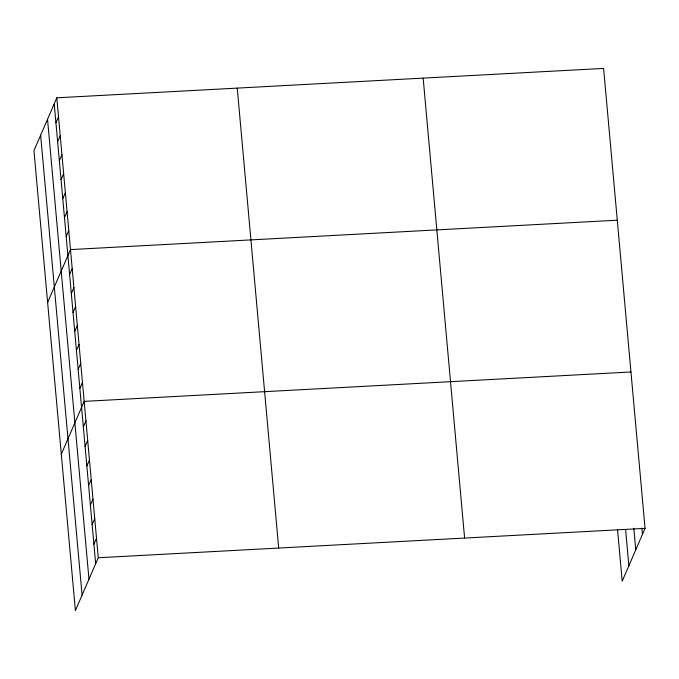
<?xml version="1.0" encoding="UTF-8"?>
<svg xmlns="http://www.w3.org/2000/svg" width="679" height="679" viewBox="0 0 679 679"><rect width="100%" height="100%" fill="white"/><g stroke="black" fill="none" stroke-linecap="round" stroke-linejoin="round"><path stroke-width="1.02" d="M56.815 97.81L33.95 150.645L75.394 610.582L98.26 557.756L56.815 97.81L603.606 68.418L645.05 528.355L622.185 581.19L617.551 529.747M55.924 122.78L58.521 116.78M57.639 141.75L60.227 135.758M59.345 160.719L61.942 154.727M61.059 179.697L63.648 173.705M62.765 198.667L65.362 192.675M64.48 217.636L67.068 211.644M66.186 236.615L68.783 230.622M47.623 302.418L70.489 249.592L617.279 220.2M69.606 274.562L72.195 268.561M71.312 293.532L73.909 287.54M73.026 312.501L75.615 306.509M74.732 331.479L77.33 325.487M76.447 350.449L79.036 344.457M78.153 369.418L80.75 363.426M79.859 388.396L82.456 382.404M61.305 454.2L84.162 401.374L630.961 371.982M83.33 426.913L85.927 420.921M85.096 446.459L87.684 440.467M86.853 466.006L89.45 460.014M88.618 485.561L91.215 479.561M90.375 505.108L92.972 499.116M92.14 524.655L94.737 518.663M93.906 544.202L96.494 538.209M98.26 557.756L645.05 528.355M641.901 528.177L642.453 534.356M633.821 528.203L635.765 549.812M625.631 529.722L628.873 565.734M423.161 78.119L464.606 538.057M237.251 88.109L278.696 548.055M54.218 103.802L95.663 563.748M47.53 119.258L88.974 579.204M40.638 135.18L82.083 595.127"/></g></svg>
